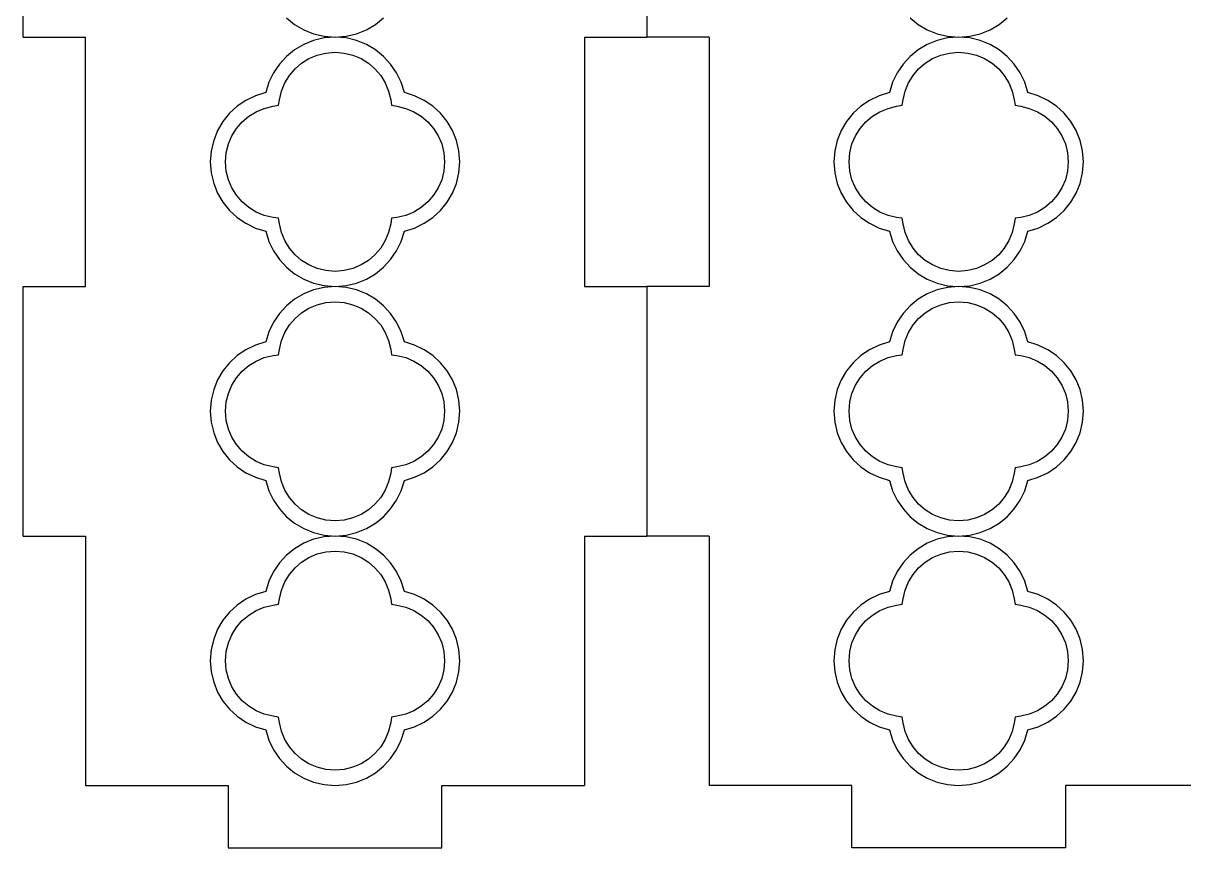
# Model space of a CAD drawing. Extents: x -112 to 112, y -170 to 170.
# Drawn here: x -104.9 to -1.5, y -120.2 to -46.7 of the extents above; entities that cross this region are included whole.
import ezdxf

# ---------------------------------------------------------------- set-up
doc = ezdxf.new("R2010")
doc.units = 0
doc.header["$MEASUREMENT"] = 0
doc.layers.get('0').update_dxf_attribs({"linetype": 'CONTINUOUS'})

msp = doc.modelspace()

# ---------------------------------------------------------------- linework, layer by layer
for p, q in [((-49.37, -14.61), (-49.37, -47.95)), ((-104.93, -47.95), (-104.93, -25.72)), ((-81.47, -46.24), (-80.75, -46.82)), ((-73.55, -46.82), (-72.83, -46.24)), ((-25.91, -46.24), (-25.19, -46.82)), ((-17.99, -46.82), (-17.26, -46.24)), ((-80.75, -46.82), (-79.94, -47.3)), ((-79.94, -47.3), (-79.07, -47.66)), ((-75.23, -47.66), (-74.35, -47.3)), ((-74.35, -47.3), (-73.55, -46.82)), ((-25.19, -46.82), (-24.38, -47.3)), ((-24.38, -47.3), (-23.51, -47.66)), ((-19.67, -47.66), (-18.79, -47.3)), ((-18.79, -47.3), (-17.99, -46.82)), ((-104.93, -47.95), (-99.37, -47.95)), ((-99.37, -70.17), (-99.37, -47.95)), ((-79.07, -48.25), (-79.94, -48.61)), ((-79.07, -47.66), (-78.13, -47.88)), ((-78.13, -48.03), (-79.07, -48.25)), ((-78.13, -47.88), (-77.15, -47.95)), ((-77.15, -47.95), (-78.13, -48.03)), ((-77.15, -47.95), (-76.16, -47.88)), ((-76.16, -48.03), (-77.15, -47.95)), ((-76.16, -47.88), (-75.23, -47.66)), ((-75.23, -48.25), (-76.16, -48.03)), ((-74.35, -48.61), (-75.23, -48.25)), ((-54.92, -47.95), (-54.92, -70.17)), ((-54.92, -47.95), (-49.37, -47.95)), ((-43.81, -47.95), (-49.37, -47.95)), ((-43.81, -47.95), (-43.81, -70.17)), ((-23.51, -48.25), (-24.38, -48.61)), ((-23.51, -47.66), (-22.57, -47.88)), ((-22.57, -48.03), (-23.51, -48.25)), ((-22.57, -47.88), (-21.59, -47.95)), ((-21.59, -47.95), (-22.57, -48.03)), ((-21.59, -47.95), (-20.6, -47.88)), ((-20.6, -48.03), (-21.59, -47.95)), ((-20.6, -47.88), (-19.67, -47.66)), ((-19.67, -48.25), (-20.6, -48.03)), ((-18.79, -48.61), (-19.67, -48.25)), ((-80.75, -49.08), (-81.47, -49.67)), ((-79.94, -48.61), (-80.75, -49.08)), ((-79.47, -49.87), (-78.74, -49.56)), ((-78.74, -49.56), (-77.97, -49.37)), ((-77.97, -49.37), (-77.15, -49.3)), ((-77.15, -49.3), (-76.33, -49.37)), ((-76.33, -49.37), (-75.55, -49.56)), ((-75.55, -49.56), (-74.83, -49.87)), ((-73.55, -49.08), (-74.35, -48.61)), ((-72.83, -49.67), (-73.55, -49.08)), ((-25.19, -49.08), (-25.91, -49.67)), ((-24.38, -48.61), (-25.19, -49.08)), ((-23.91, -49.87), (-23.18, -49.56)), ((-23.18, -49.56), (-22.41, -49.37)), ((-22.41, -49.37), (-21.59, -49.3)), ((-21.59, -49.3), (-20.77, -49.37)), ((-20.77, -49.37), (-19.99, -49.56)), ((-19.99, -49.56), (-19.27, -49.87)), ((-17.99, -49.08), (-18.79, -48.61)), ((-17.26, -49.67), (-17.99, -49.08)), ((-82.1, -50.36), (-82.63, -51.13)), ((-81.47, -49.67), (-82.1, -50.36)), ((-80.71, -50.79), (-80.13, -50.28)), ((-80.13, -50.28), (-79.47, -49.87)), ((-74.83, -49.87), (-74.17, -50.28)), ((-74.17, -50.28), (-73.59, -50.79)), ((-72.2, -50.36), (-72.83, -49.67)), ((-71.67, -51.13), (-72.2, -50.36)), ((-26.54, -50.36), (-27.06, -51.13)), ((-25.91, -49.67), (-26.54, -50.36)), ((-25.15, -50.79), (-24.56, -50.28)), ((-24.56, -50.28), (-23.91, -49.87)), ((-19.27, -49.87), (-18.61, -50.28)), ((-18.61, -50.28), (-18.02, -50.79)), ((-16.63, -50.36), (-17.26, -49.67)), ((-16.11, -51.13), (-16.63, -50.36)), ((-82.63, -51.13), (-83.04, -51.98)), ((-81.62, -52.04), (-81.21, -51.38)), ((-81.21, -51.38), (-80.71, -50.79)), ((-73.59, -50.79), (-73.08, -51.38)), ((-73.08, -51.38), (-72.68, -52.04)), ((-71.26, -51.98), (-71.67, -51.13)), ((-27.06, -51.13), (-27.47, -51.98)), ((-26.05, -52.04), (-25.65, -51.38)), ((-25.65, -51.38), (-25.15, -50.79)), ((-18.02, -50.79), (-17.52, -51.38)), ((-17.52, -51.38), (-17.12, -52.04)), ((-15.7, -51.98), (-16.11, -51.13)), ((-83.04, -51.98), (-83.32, -52.89)), ((-81.92, -52.77), (-81.62, -52.04)), ((-72.68, -52.04), (-72.38, -52.77)), ((-70.97, -52.89), (-71.26, -51.98)), ((-27.47, -51.98), (-27.76, -52.89)), ((-26.36, -52.77), (-26.05, -52.04)), ((-17.12, -52.04), (-16.82, -52.77)), ((-15.41, -52.89), (-15.7, -51.98)), ((-85.08, -53.59), (-85.86, -54.11)), ((-84.23, -53.18), (-85.08, -53.59)), ((-83.32, -52.89), (-84.23, -53.18)), ((-82.18, -54.03), (-82.1, -53.55)), ((-82.1, -53.55), (-81.92, -52.77)), ((-72.38, -52.77), (-72.19, -53.55)), ((-72.19, -53.55), (-72.11, -54.03)), ((-70.06, -53.18), (-70.97, -52.89)), ((-69.21, -53.59), (-70.06, -53.18)), ((-68.44, -54.11), (-69.21, -53.59)), ((-29.52, -53.59), (-30.29, -54.11)), ((-28.67, -53.18), (-29.52, -53.59)), ((-27.76, -52.89), (-28.67, -53.18)), ((-26.62, -54.03), (-26.54, -53.55)), ((-26.54, -53.55), (-26.36, -52.77)), ((-16.82, -52.77), (-16.63, -53.55)), ((-16.63, -53.55), (-16.55, -54.03)), ((-14.5, -53.18), (-15.41, -52.89)), ((-13.65, -53.59), (-14.5, -53.18)), ((-12.88, -54.11), (-13.65, -53.59)), ((-86.54, -54.74), (-87.13, -55.47)), ((-85.86, -54.11), (-86.54, -54.74)), ((-84.84, -55), (-84.17, -54.6)), ((-84.17, -54.6), (-83.45, -54.3)), ((-83.45, -54.3), (-82.67, -54.11)), ((-82.67, -54.11), (-82.18, -54.03)), ((-72.11, -54.03), (-71.63, -54.11)), ((-71.63, -54.11), (-70.85, -54.3)), ((-70.85, -54.3), (-70.12, -54.6)), ((-70.12, -54.6), (-69.46, -55)), ((-67.75, -54.74), (-68.44, -54.11)), ((-67.17, -55.47), (-67.75, -54.74)), ((-30.98, -54.74), (-31.57, -55.47)), ((-30.29, -54.11), (-30.98, -54.74)), ((-29.27, -55), (-28.61, -54.6)), ((-28.61, -54.6), (-27.88, -54.3)), ((-27.88, -54.3), (-27.11, -54.11)), ((-27.11, -54.11), (-26.62, -54.03)), ((-16.55, -54.03), (-16.06, -54.11)), ((-16.06, -54.11), (-15.29, -54.3)), ((-15.29, -54.3), (-14.56, -54.6)), ((-14.56, -54.6), (-13.9, -55)), ((-12.19, -54.74), (-12.88, -54.11)), ((-11.6, -55.47), (-12.19, -54.74)), ((-87.13, -55.47), (-87.61, -56.27)), ((-85.93, -56.09), (-85.43, -55.5)), ((-85.43, -55.5), (-84.84, -55)), ((-69.46, -55), (-68.87, -55.5)), ((-68.87, -55.5), (-68.36, -56.09)), ((-66.69, -56.27), (-67.17, -55.47)), ((-31.57, -55.47), (-32.05, -56.27)), ((-30.37, -56.09), (-29.86, -55.5)), ((-29.86, -55.5), (-29.27, -55)), ((-13.9, -55), (-13.31, -55.5)), ((-13.31, -55.5), (-12.8, -56.09)), ((-11.13, -56.27), (-11.6, -55.47)), ((-87.61, -56.27), (-87.96, -57.15)), ((-86.65, -57.47), (-86.35, -56.75)), ((-86.35, -56.75), (-85.93, -56.09)), ((-68.36, -56.09), (-67.95, -56.75)), ((-67.95, -56.75), (-67.64, -57.47)), ((-66.33, -57.15), (-66.69, -56.27)), ((-32.05, -56.27), (-32.4, -57.15)), ((-31.09, -57.47), (-30.78, -56.75)), ((-30.78, -56.75), (-30.37, -56.09)), ((-12.8, -56.09), (-12.39, -56.75)), ((-12.39, -56.75), (-12.08, -57.47)), ((-10.77, -57.15), (-11.13, -56.27)), ((-87.96, -57.15), (-88.18, -58.08)), ((-86.84, -58.25), (-86.65, -57.47)), ((-67.64, -57.47), (-67.45, -58.25)), ((-66.11, -58.08), (-66.33, -57.15)), ((-32.4, -57.15), (-32.62, -58.08)), ((-31.28, -58.25), (-31.09, -57.47)), ((-12.08, -57.47), (-11.89, -58.25)), ((-10.55, -58.08), (-10.77, -57.15)), ((-88.18, -58.08), (-88.26, -59.07)), ((-86.91, -59.07), (-86.84, -58.25)), ((-67.45, -58.25), (-67.39, -59.07)), ((-66.04, -59.07), (-66.11, -58.08)), ((-32.62, -58.08), (-32.7, -59.07)), ((-31.35, -59.07), (-31.28, -58.25)), ((-11.89, -58.25), (-11.82, -59.07)), ((-10.47, -59.07), (-10.55, -58.08)), ((-88.26, -59.07), (-88.18, -60.05)), ((-86.84, -59.89), (-86.91, -59.07)), ((-86.65, -60.66), (-86.84, -59.89)), ((-67.45, -59.89), (-67.64, -60.66)), ((-67.39, -59.07), (-67.45, -59.89)), ((-66.11, -60.05), (-66.04, -59.07)), ((-32.7, -59.07), (-32.62, -60.05)), ((-31.28, -59.89), (-31.35, -59.07)), ((-31.09, -60.66), (-31.28, -59.89)), ((-11.89, -59.89), (-12.08, -60.66)), ((-11.82, -59.07), (-11.89, -59.89)), ((-10.55, -60.05), (-10.47, -59.07)), ((-88.18, -60.05), (-87.96, -60.99)), ((-87.96, -60.99), (-87.61, -61.86)), ((-86.35, -61.39), (-86.65, -60.66)), ((-67.64, -60.66), (-67.95, -61.39)), ((-66.69, -61.86), (-66.33, -60.99)), ((-66.33, -60.99), (-66.11, -60.05)), ((-32.62, -60.05), (-32.4, -60.99)), ((-32.4, -60.99), (-32.05, -61.86)), ((-30.78, -61.39), (-31.09, -60.66)), ((-12.08, -60.66), (-12.39, -61.39)), ((-11.13, -61.86), (-10.77, -60.99)), ((-10.77, -60.99), (-10.55, -60.05)), ((-87.61, -61.86), (-87.13, -62.67)), ((-85.93, -62.04), (-86.35, -61.39)), ((-67.95, -61.39), (-68.36, -62.04)), ((-67.17, -62.67), (-66.69, -61.86)), ((-32.05, -61.86), (-31.57, -62.67)), ((-30.37, -62.04), (-30.78, -61.39)), ((-12.39, -61.39), (-12.8, -62.04)), ((-11.6, -62.67), (-11.13, -61.86)), ((-87.13, -62.67), (-86.54, -63.39)), ((-85.43, -62.63), (-85.93, -62.04)), ((-84.84, -63.13), (-85.43, -62.63)), ((-68.87, -62.63), (-69.46, -63.13)), ((-68.36, -62.04), (-68.87, -62.63)), ((-67.75, -63.39), (-67.17, -62.67)), ((-31.57, -62.67), (-30.98, -63.39)), ((-29.86, -62.63), (-30.37, -62.04)), ((-29.27, -63.13), (-29.86, -62.63)), ((-13.31, -62.63), (-13.9, -63.13)), ((-12.8, -62.04), (-13.31, -62.63)), ((-12.19, -63.39), (-11.6, -62.67)), ((-86.54, -63.39), (-85.86, -64.02)), ((-85.86, -64.02), (-85.08, -64.54)), ((-84.17, -63.54), (-84.84, -63.13)), ((-83.45, -63.84), (-84.17, -63.54)), ((-82.67, -64.02), (-83.45, -63.84)), ((-82.18, -64.09), (-82.67, -64.02)), ((-82.1, -64.58), (-82.18, -64.09)), ((-72.11, -64.09), (-72.19, -64.58)), ((-71.63, -64.02), (-72.11, -64.09)), ((-70.85, -63.84), (-71.63, -64.02)), ((-70.12, -63.54), (-70.85, -63.84)), ((-69.46, -63.13), (-70.12, -63.54)), ((-69.21, -64.54), (-68.44, -64.02)), ((-68.44, -64.02), (-67.75, -63.39)), ((-30.98, -63.39), (-30.29, -64.02)), ((-30.29, -64.02), (-29.52, -64.54)), ((-28.61, -63.54), (-29.27, -63.13)), ((-27.88, -63.84), (-28.61, -63.54)), ((-27.11, -64.02), (-27.88, -63.84)), ((-26.62, -64.09), (-27.11, -64.02)), ((-26.54, -64.58), (-26.62, -64.09)), ((-16.55, -64.09), (-16.63, -64.58)), ((-16.06, -64.02), (-16.55, -64.09)), ((-15.29, -63.84), (-16.06, -64.02)), ((-14.56, -63.54), (-15.29, -63.84)), ((-13.9, -63.13), (-14.56, -63.54)), ((-13.65, -64.54), (-12.88, -64.02)), ((-12.88, -64.02), (-12.19, -63.39)), ((-85.08, -64.54), (-84.23, -64.96)), ((-84.23, -64.96), (-83.32, -65.24)), ((-81.92, -65.36), (-82.1, -64.58)), ((-72.19, -64.58), (-72.38, -65.36)), ((-70.97, -65.24), (-70.06, -64.96)), ((-70.06, -64.96), (-69.21, -64.54)), ((-29.52, -64.54), (-28.67, -64.96)), ((-28.67, -64.96), (-27.76, -65.24)), ((-26.36, -65.36), (-26.54, -64.58)), ((-16.63, -64.58), (-16.82, -65.36)), ((-15.41, -65.24), (-14.5, -64.96)), ((-14.5, -64.96), (-13.65, -64.54)), ((-83.32, -65.24), (-83.04, -66.15)), ((-83.04, -66.15), (-82.63, -67)), ((-81.62, -66.08), (-81.92, -65.36)), ((-81.21, -66.75), (-81.62, -66.08)), ((-72.68, -66.08), (-73.08, -66.75)), ((-72.38, -65.36), (-72.68, -66.08)), ((-71.67, -67), (-71.26, -66.15)), ((-71.26, -66.15), (-70.97, -65.24)), ((-27.76, -65.24), (-27.47, -66.15)), ((-27.47, -66.15), (-27.06, -67)), ((-26.05, -66.08), (-26.36, -65.36)), ((-25.65, -66.75), (-26.05, -66.08)), ((-17.12, -66.08), (-17.52, -66.75)), ((-16.82, -65.36), (-17.12, -66.08)), ((-16.11, -67), (-15.7, -66.15)), ((-15.7, -66.15), (-15.41, -65.24)), ((-82.63, -67), (-82.1, -67.77)), ((-80.71, -67.34), (-81.21, -66.75)), ((-73.08, -66.75), (-73.59, -67.34)), ((-72.2, -67.77), (-71.67, -67)), ((-27.06, -67), (-26.54, -67.78)), ((-25.15, -67.34), (-25.65, -66.75)), ((-17.52, -66.75), (-18.02, -67.34)), ((-16.63, -67.78), (-16.11, -67)), ((-82.1, -67.77), (-81.47, -68.46)), ((-80.13, -67.84), (-80.71, -67.34)), ((-79.47, -68.25), (-80.13, -67.84)), ((-74.17, -67.84), (-74.83, -68.25)), ((-73.59, -67.34), (-74.17, -67.84)), ((-72.83, -68.46), (-72.2, -67.77)), ((-26.54, -67.78), (-25.91, -68.46)), ((-24.56, -67.84), (-25.15, -67.34)), ((-23.91, -68.25), (-24.56, -67.84)), ((-18.61, -67.84), (-19.27, -68.25)), ((-18.02, -67.34), (-18.61, -67.84)), ((-17.26, -68.46), (-16.63, -67.78)), ((-81.47, -68.46), (-80.75, -69.04)), ((-80.75, -69.04), (-79.94, -69.52)), ((-78.74, -68.56), (-79.47, -68.25)), ((-77.97, -68.75), (-78.74, -68.56)), ((-77.15, -68.82), (-77.97, -68.75)), ((-76.33, -68.75), (-77.15, -68.82)), ((-75.55, -68.56), (-76.33, -68.75)), ((-74.83, -68.25), (-75.55, -68.56)), ((-74.35, -69.52), (-73.55, -69.04)), ((-73.55, -69.04), (-72.83, -68.46)), ((-25.91, -68.46), (-25.19, -69.05)), ((-25.19, -69.05), (-24.38, -69.53)), ((-23.18, -68.56), (-23.91, -68.25)), ((-22.41, -68.75), (-23.18, -68.56)), ((-21.59, -68.82), (-22.41, -68.75)), ((-20.77, -68.75), (-21.59, -68.82)), ((-19.99, -68.56), (-20.77, -68.75)), ((-19.27, -68.25), (-19.99, -68.56)), ((-18.79, -69.53), (-17.99, -69.05)), ((-17.99, -69.05), (-17.26, -68.46)), ((-104.93, -70.17), (-99.37, -70.17)), ((-104.93, -92.4), (-104.93, -70.17)), ((-79.94, -69.52), (-79.07, -69.87)), ((-79.07, -69.87), (-78.13, -70.09)), ((-78.13, -70.25), (-79.07, -70.47)), ((-78.13, -70.09), (-77.15, -70.17)), ((-77.15, -70.17), (-78.13, -70.25)), ((-77.15, -70.17), (-76.16, -70.09)), ((-76.16, -70.25), (-77.15, -70.17)), ((-76.16, -70.09), (-75.23, -69.87)), ((-75.23, -70.47), (-76.16, -70.25)), ((-75.23, -69.87), (-74.35, -69.52)), ((-54.92, -70.17), (-49.37, -70.17)), ((-49.37, -70.17), (-49.37, -92.4)), ((-43.81, -70.17), (-49.37, -70.17)), ((-24.38, -69.53), (-23.51, -69.88)), ((-23.51, -69.88), (-22.57, -70.1)), ((-22.57, -70.26), (-23.51, -70.48)), ((-22.57, -70.1), (-21.59, -70.18)), ((-21.59, -70.18), (-22.57, -70.26)), ((-21.59, -70.18), (-20.6, -70.1)), ((-20.6, -70.26), (-21.59, -70.18)), ((-20.6, -70.1), (-19.67, -69.88)), ((-19.67, -70.48), (-20.6, -70.26)), ((-19.67, -69.88), (-18.79, -69.53)), ((-80.75, -71.3), (-81.47, -71.89)), ((-79.94, -70.82), (-80.75, -71.3)), ((-79.07, -70.47), (-79.94, -70.82)), ((-74.35, -70.82), (-75.23, -70.47)), ((-73.55, -71.3), (-74.35, -70.82)), ((-72.83, -71.89), (-73.55, -71.3)), ((-25.19, -71.31), (-25.91, -71.89)), ((-24.38, -70.83), (-25.19, -71.31)), ((-23.51, -70.48), (-24.38, -70.83)), ((-18.79, -70.83), (-19.67, -70.48)), ((-17.99, -71.31), (-18.79, -70.83)), ((-17.26, -71.89), (-17.99, -71.31)), ((-81.47, -71.89), (-82.1, -72.57)), ((-80.13, -72.51), (-79.47, -72.09)), ((-79.47, -72.09), (-78.74, -71.79)), ((-78.74, -71.79), (-77.97, -71.59)), ((-77.97, -71.59), (-77.15, -71.53)), ((-77.15, -71.53), (-76.33, -71.59)), ((-76.33, -71.59), (-75.55, -71.79)), ((-75.55, -71.79), (-74.83, -72.09)), ((-74.83, -72.09), (-74.17, -72.51)), ((-72.2, -72.57), (-72.83, -71.89)), ((-25.91, -71.89), (-26.54, -72.58)), ((-24.56, -72.51), (-23.91, -72.09)), ((-23.91, -72.09), (-23.18, -71.79)), ((-23.18, -71.79), (-22.41, -71.59)), ((-22.41, -71.59), (-21.59, -71.53)), ((-21.59, -71.53), (-20.77, -71.59)), ((-20.77, -71.59), (-19.99, -71.79)), ((-19.99, -71.79), (-19.27, -72.09)), ((-19.27, -72.09), (-18.61, -72.51)), ((-16.63, -72.58), (-17.26, -71.89)), ((-82.63, -73.35), (-83.04, -74.2)), ((-82.1, -72.57), (-82.63, -73.35)), ((-81.21, -73.6), (-80.71, -73.01)), ((-80.71, -73.01), (-80.13, -72.51)), ((-74.17, -72.51), (-73.59, -73.01)), ((-73.59, -73.01), (-73.08, -73.6)), ((-71.67, -73.35), (-72.2, -72.57)), ((-71.26, -74.2), (-71.67, -73.35)), ((-27.06, -73.35), (-27.47, -74.2)), ((-26.54, -72.58), (-27.06, -73.35)), ((-25.65, -73.6), (-25.15, -73.01)), ((-25.15, -73.01), (-24.56, -72.51)), ((-18.61, -72.51), (-18.02, -73.01)), ((-18.02, -73.01), (-17.52, -73.6)), ((-16.11, -73.35), (-16.63, -72.58)), ((-15.7, -74.2), (-16.11, -73.35)), ((-83.04, -74.2), (-83.32, -75.11)), ((-81.92, -74.99), (-81.62, -74.27)), ((-81.62, -74.27), (-81.21, -73.6)), ((-73.08, -73.6), (-72.68, -74.27)), ((-72.68, -74.27), (-72.38, -74.99)), ((-70.97, -75.11), (-71.26, -74.2)), ((-27.47, -74.2), (-27.76, -75.11)), ((-26.36, -74.99), (-26.05, -74.27)), ((-26.05, -74.27), (-25.65, -73.6)), ((-17.52, -73.6), (-17.12, -74.27)), ((-17.12, -74.27), (-16.82, -74.99)), ((-15.41, -75.11), (-15.7, -74.2)), ((-84.23, -75.39), (-85.08, -75.8)), ((-83.32, -75.11), (-84.23, -75.39)), ((-82.1, -75.77), (-81.92, -74.99)), ((-72.38, -74.99), (-72.19, -75.77)), ((-70.06, -75.39), (-70.97, -75.11)), ((-69.21, -75.8), (-70.06, -75.39)), ((-28.67, -75.39), (-29.52, -75.8)), ((-27.76, -75.11), (-28.67, -75.39)), ((-26.54, -75.77), (-26.36, -74.99)), ((-16.82, -74.99), (-16.63, -75.77)), ((-14.5, -75.39), (-15.41, -75.11)), ((-13.65, -75.8), (-14.5, -75.39)), ((-85.86, -76.33), (-86.54, -76.96)), ((-85.08, -75.8), (-85.86, -76.33)), ((-84.17, -76.81), (-83.45, -76.51)), ((-83.45, -76.51), (-82.67, -76.33)), ((-82.67, -76.33), (-82.18, -76.26)), ((-82.18, -76.26), (-82.1, -75.77)), ((-72.19, -75.77), (-72.11, -76.26)), ((-72.11, -76.26), (-71.63, -76.33)), ((-71.63, -76.33), (-70.85, -76.51)), ((-70.85, -76.51), (-70.12, -76.81)), ((-68.44, -76.33), (-69.21, -75.8)), ((-67.75, -76.96), (-68.44, -76.33)), ((-30.29, -76.33), (-30.98, -76.96)), ((-29.52, -75.8), (-30.29, -76.33)), ((-28.61, -76.81), (-27.88, -76.51)), ((-27.88, -76.51), (-27.11, -76.33)), ((-27.11, -76.33), (-26.62, -76.26)), ((-26.62, -76.26), (-26.54, -75.77)), ((-16.63, -75.77), (-16.55, -76.26)), ((-16.55, -76.26), (-16.06, -76.33)), ((-16.06, -76.33), (-15.29, -76.51)), ((-15.29, -76.51), (-14.56, -76.81)), ((-12.88, -76.33), (-13.65, -75.8)), ((-12.19, -76.96), (-12.88, -76.33)), ((-86.54, -76.96), (-87.13, -77.68)), ((-85.43, -77.72), (-84.84, -77.22)), ((-84.84, -77.22), (-84.17, -76.81)), ((-70.12, -76.81), (-69.46, -77.22)), ((-69.46, -77.22), (-68.87, -77.72)), ((-67.17, -77.68), (-67.75, -76.96)), ((-30.98, -76.96), (-31.57, -77.68)), ((-29.86, -77.72), (-29.27, -77.22)), ((-29.27, -77.22), (-28.61, -76.81)), ((-14.56, -76.81), (-13.9, -77.22)), ((-13.9, -77.22), (-13.31, -77.72)), ((-11.6, -77.68), (-12.19, -76.96)), ((-87.61, -78.49), (-87.96, -79.36)), ((-87.13, -77.68), (-87.61, -78.49)), ((-86.35, -78.96), (-85.93, -78.3)), ((-85.93, -78.3), (-85.43, -77.72)), ((-68.87, -77.72), (-68.36, -78.3)), ((-68.36, -78.3), (-67.95, -78.96)), ((-66.69, -78.49), (-67.17, -77.68)), ((-66.33, -79.36), (-66.69, -78.49)), ((-32.05, -78.49), (-32.4, -79.36)), ((-31.57, -77.68), (-32.05, -78.49)), ((-30.78, -78.96), (-30.37, -78.3)), ((-30.37, -78.3), (-29.86, -77.72)), ((-13.31, -77.72), (-12.8, -78.3)), ((-12.8, -78.3), (-12.39, -78.96)), ((-11.13, -78.49), (-11.6, -77.68)), ((-10.77, -79.36), (-11.13, -78.49)), ((-87.96, -79.36), (-88.18, -80.3)), ((-86.65, -79.69), (-86.35, -78.96)), ((-67.95, -78.96), (-67.64, -79.69)), ((-66.11, -80.3), (-66.33, -79.36)), ((-32.4, -79.36), (-32.62, -80.3)), ((-31.09, -79.69), (-30.78, -78.96)), ((-12.39, -78.96), (-12.08, -79.69)), ((-10.55, -80.3), (-10.77, -79.36)), ((-88.18, -80.3), (-88.26, -81.28)), ((-86.91, -81.28), (-86.84, -80.46)), ((-86.84, -80.46), (-86.65, -79.69)), ((-67.64, -79.69), (-67.45, -80.46)), ((-67.45, -80.46), (-67.39, -81.28)), ((-66.04, -81.28), (-66.11, -80.3)), ((-32.62, -80.3), (-32.7, -81.28)), ((-31.35, -81.28), (-31.28, -80.46)), ((-31.28, -80.46), (-31.09, -79.69)), ((-12.08, -79.69), (-11.89, -80.46)), ((-11.89, -80.46), (-11.82, -81.28)), ((-10.47, -81.28), (-10.55, -80.3)), ((-88.26, -81.28), (-88.18, -82.27)), ((-86.84, -82.1), (-86.91, -81.28)), ((-67.39, -81.28), (-67.45, -82.1)), ((-66.11, -82.27), (-66.04, -81.28)), ((-32.7, -81.28), (-32.62, -82.27)), ((-31.28, -82.1), (-31.35, -81.28)), ((-11.82, -81.28), (-11.89, -82.1)), ((-10.55, -82.27), (-10.47, -81.28)), ((-88.18, -82.27), (-87.96, -83.2)), ((-86.65, -82.88), (-86.84, -82.1)), ((-67.45, -82.1), (-67.64, -82.88)), ((-66.33, -83.2), (-66.11, -82.27)), ((-32.62, -82.27), (-32.4, -83.2)), ((-31.09, -82.88), (-31.28, -82.1)), ((-11.89, -82.1), (-12.08, -82.88)), ((-10.77, -83.2), (-10.55, -82.27)), ((-87.96, -83.2), (-87.61, -84.08)), ((-86.35, -83.6), (-86.65, -82.88)), ((-85.93, -84.26), (-86.35, -83.6)), ((-67.95, -83.6), (-68.36, -84.26)), ((-67.64, -82.88), (-67.95, -83.6)), ((-66.69, -84.08), (-66.33, -83.2)), ((-32.4, -83.2), (-32.05, -84.08)), ((-30.78, -83.6), (-31.09, -82.88)), ((-30.37, -84.26), (-30.78, -83.6)), ((-12.39, -83.6), (-12.8, -84.26)), ((-12.08, -82.88), (-12.39, -83.6)), ((-11.13, -84.08), (-10.77, -83.2)), ((-87.61, -84.08), (-87.13, -84.88)), ((-85.43, -84.85), (-85.93, -84.26)), ((-68.36, -84.26), (-68.87, -84.85)), ((-67.17, -84.88), (-66.69, -84.08)), ((-32.05, -84.08), (-31.57, -84.88)), ((-29.86, -84.85), (-30.37, -84.26)), ((-12.8, -84.26), (-13.31, -84.85)), ((-11.6, -84.88), (-11.13, -84.08)), ((-87.13, -84.88), (-86.54, -85.61)), ((-86.54, -85.61), (-85.86, -86.23)), ((-84.84, -85.35), (-85.43, -84.85)), ((-84.17, -85.75), (-84.84, -85.35)), ((-83.45, -86.05), (-84.17, -85.75)), ((-70.12, -85.75), (-70.85, -86.05)), ((-69.46, -85.35), (-70.12, -85.75)), ((-68.87, -84.85), (-69.46, -85.35)), ((-68.44, -86.23), (-67.75, -85.61)), ((-67.75, -85.61), (-67.17, -84.88)), ((-31.57, -84.88), (-30.98, -85.61)), ((-30.98, -85.61), (-30.29, -86.23)), ((-29.27, -85.35), (-29.86, -84.85)), ((-28.61, -85.75), (-29.27, -85.35)), ((-27.88, -86.05), (-28.61, -85.75)), ((-14.56, -85.75), (-15.29, -86.05)), ((-13.9, -85.35), (-14.56, -85.75)), ((-13.31, -84.85), (-13.9, -85.35)), ((-12.88, -86.23), (-12.19, -85.61)), ((-12.19, -85.61), (-11.6, -84.88)), ((-85.86, -86.23), (-85.08, -86.76)), ((-85.08, -86.76), (-84.23, -87.17)), ((-82.67, -86.24), (-83.45, -86.05)), ((-82.18, -86.32), (-82.67, -86.24)), ((-82.1, -86.8), (-82.18, -86.32)), ((-81.92, -87.58), (-82.1, -86.8)), ((-72.19, -86.8), (-72.38, -87.58)), ((-72.11, -86.32), (-72.19, -86.8)), ((-71.63, -86.24), (-72.11, -86.32)), ((-70.85, -86.05), (-71.63, -86.24)), ((-70.06, -87.17), (-69.21, -86.76)), ((-69.21, -86.76), (-68.44, -86.23)), ((-30.29, -86.23), (-29.52, -86.76)), ((-29.52, -86.76), (-28.67, -87.17)), ((-27.11, -86.24), (-27.88, -86.05)), ((-26.62, -86.32), (-27.11, -86.24)), ((-26.54, -86.8), (-26.62, -86.32)), ((-26.36, -87.58), (-26.54, -86.8)), ((-16.63, -86.8), (-16.82, -87.58)), ((-16.55, -86.32), (-16.63, -86.8)), ((-16.06, -86.24), (-16.55, -86.32)), ((-15.29, -86.05), (-16.06, -86.24)), ((-14.5, -87.17), (-13.65, -86.76)), ((-13.65, -86.76), (-12.88, -86.23)), ((-84.23, -87.17), (-83.32, -87.46)), ((-83.32, -87.46), (-83.04, -88.37)), ((-81.62, -88.31), (-81.92, -87.58)), ((-72.38, -87.58), (-72.68, -88.31)), ((-71.26, -88.37), (-70.97, -87.46)), ((-70.97, -87.46), (-70.06, -87.17)), ((-28.67, -87.17), (-27.76, -87.46)), ((-27.76, -87.46), (-27.47, -88.37)), ((-26.05, -88.31), (-26.36, -87.58)), ((-16.82, -87.58), (-17.12, -88.31)), ((-15.7, -88.37), (-15.41, -87.46)), ((-15.41, -87.46), (-14.5, -87.17)), ((-83.04, -88.37), (-82.63, -89.22)), ((-81.21, -88.97), (-81.62, -88.31)), ((-72.68, -88.31), (-73.08, -88.97)), ((-71.67, -89.22), (-71.26, -88.37)), ((-27.47, -88.37), (-27.06, -89.22)), ((-25.65, -88.97), (-26.05, -88.31)), ((-17.12, -88.31), (-17.52, -88.97)), ((-16.11, -89.22), (-15.7, -88.37)), ((-82.63, -89.22), (-82.1, -89.99)), ((-80.71, -89.56), (-81.21, -88.97)), ((-80.13, -90.07), (-80.71, -89.56)), ((-73.59, -89.56), (-74.17, -90.07)), ((-73.08, -88.97), (-73.59, -89.56)), ((-72.2, -89.99), (-71.67, -89.22)), ((-27.06, -89.22), (-26.54, -89.99)), ((-25.15, -89.56), (-25.65, -88.97)), ((-24.56, -90.07), (-25.15, -89.56)), ((-18.02, -89.56), (-18.61, -90.07)), ((-17.52, -88.97), (-18.02, -89.56)), ((-16.63, -89.99), (-16.11, -89.22)), ((-82.1, -89.99), (-81.47, -90.68)), ((-81.47, -90.68), (-80.75, -91.27)), ((-79.47, -90.48), (-80.13, -90.07)), ((-78.74, -90.79), (-79.47, -90.48)), ((-77.97, -90.98), (-78.74, -90.79)), ((-77.15, -91.05), (-77.97, -90.98)), ((-76.33, -90.98), (-77.15, -91.05)), ((-75.55, -90.79), (-76.33, -90.98)), ((-74.83, -90.48), (-75.55, -90.79)), ((-74.17, -90.07), (-74.83, -90.48)), ((-73.55, -91.27), (-72.83, -90.68)), ((-72.83, -90.68), (-72.2, -89.99)), ((-26.54, -89.99), (-25.91, -90.68)), ((-25.91, -90.68), (-25.19, -91.27)), ((-23.91, -90.48), (-24.56, -90.07)), ((-23.18, -90.79), (-23.91, -90.48)), ((-22.41, -90.98), (-23.18, -90.79)), ((-21.59, -91.05), (-22.41, -90.98)), ((-20.77, -90.98), (-21.59, -91.05)), ((-19.99, -90.79), (-20.77, -90.98)), ((-19.27, -90.48), (-19.99, -90.79)), ((-18.61, -90.07), (-19.27, -90.48)), ((-17.99, -91.27), (-17.26, -90.68)), ((-17.26, -90.68), (-16.63, -89.99)), ((-80.75, -91.27), (-79.94, -91.74)), ((-79.94, -91.74), (-79.07, -92.1)), ((-75.23, -92.1), (-74.35, -91.74)), ((-74.35, -91.74), (-73.55, -91.27)), ((-25.19, -91.27), (-24.38, -91.74)), ((-24.38, -91.74), (-23.51, -92.1)), ((-19.67, -92.1), (-18.79, -91.74)), ((-18.79, -91.74), (-17.99, -91.27)), ((-104.93, -92.4), (-99.37, -92.4)), ((-99.37, -92.4), (-99.37, -114.62)), ((-79.94, -93.05), (-80.75, -93.53)), ((-79.07, -92.69), (-79.94, -93.05)), ((-79.07, -92.1), (-78.13, -92.32)), ((-78.13, -92.47), (-79.07, -92.69)), ((-78.13, -92.32), (-77.15, -92.4)), ((-77.15, -92.4), (-78.13, -92.47)), ((-77.15, -92.4), (-76.16, -92.32)), ((-76.16, -92.47), (-77.15, -92.4)), ((-76.16, -92.32), (-75.23, -92.1)), ((-75.23, -92.69), (-76.16, -92.47)), ((-74.35, -93.05), (-75.23, -92.69)), ((-73.55, -93.53), (-74.35, -93.05)), ((-54.92, -92.4), (-54.92, -114.62)), ((-54.92, -92.4), (-49.37, -92.4)), ((-43.81, -92.4), (-49.37, -92.4)), ((-43.81, -92.4), (-43.81, -114.62)), ((-24.38, -93.05), (-25.19, -93.53)), ((-23.51, -92.69), (-24.38, -93.05)), ((-23.51, -92.1), (-22.57, -92.32)), ((-22.57, -92.47), (-23.51, -92.69)), ((-22.57, -92.32), (-21.59, -92.4)), ((-21.59, -92.4), (-22.57, -92.47)), ((-21.59, -92.4), (-20.6, -92.32)), ((-20.6, -92.47), (-21.59, -92.4)), ((-20.6, -92.32), (-19.67, -92.1)), ((-19.67, -92.69), (-20.6, -92.47)), ((-18.79, -93.05), (-19.67, -92.69)), ((-17.99, -93.53), (-18.79, -93.05)), ((-80.75, -93.53), (-81.47, -94.11)), ((-79.47, -94.31), (-78.74, -94)), ((-78.74, -94), (-77.97, -93.81)), ((-77.97, -93.81), (-77.15, -93.74)), ((-77.15, -93.74), (-76.33, -93.81)), ((-76.33, -93.81), (-75.55, -94)), ((-75.55, -94), (-74.83, -94.31)), ((-72.83, -94.11), (-73.55, -93.53)), ((-25.19, -93.53), (-25.91, -94.11)), ((-23.91, -94.32), (-23.18, -94.01)), ((-23.18, -94.01), (-22.41, -93.82)), ((-22.41, -93.82), (-21.59, -93.75)), ((-21.59, -93.75), (-20.77, -93.82)), ((-20.77, -93.82), (-19.99, -94.01)), ((-19.99, -94.01), (-19.27, -94.32)), ((-17.26, -94.11), (-17.99, -93.53)), ((-82.1, -94.8), (-82.63, -95.57)), ((-81.47, -94.11), (-82.1, -94.8)), ((-80.71, -95.23), (-80.13, -94.72)), ((-80.13, -94.72), (-79.47, -94.31)), ((-74.83, -94.31), (-74.17, -94.72)), ((-74.17, -94.72), (-73.59, -95.23)), ((-72.2, -94.8), (-72.83, -94.11)), ((-71.67, -95.57), (-72.2, -94.8)), ((-26.54, -94.8), (-27.06, -95.57)), ((-25.91, -94.11), (-26.54, -94.8)), ((-25.15, -95.23), (-24.56, -94.73)), ((-24.56, -94.73), (-23.91, -94.32)), ((-19.27, -94.32), (-18.61, -94.73)), ((-18.61, -94.73), (-18.02, -95.23)), ((-16.63, -94.8), (-17.26, -94.11)), ((-16.11, -95.57), (-16.63, -94.8)), ((-82.63, -95.57), (-83.04, -96.42)), ((-81.62, -96.48), (-81.21, -95.82)), ((-81.21, -95.82), (-80.71, -95.23)), ((-73.59, -95.23), (-73.08, -95.82)), ((-73.08, -95.82), (-72.68, -96.48)), ((-71.26, -96.42), (-71.67, -95.57)), ((-27.06, -95.57), (-27.47, -96.42)), ((-26.05, -96.48), (-25.65, -95.82)), ((-25.65, -95.82), (-25.15, -95.23)), ((-18.02, -95.23), (-17.52, -95.82)), ((-17.52, -95.82), (-17.12, -96.48)), ((-15.7, -96.42), (-16.11, -95.57)), ((-83.04, -96.42), (-83.32, -97.33)), ((-81.92, -97.21), (-81.62, -96.48)), ((-72.68, -96.48), (-72.38, -97.21)), ((-70.97, -97.33), (-71.26, -96.42)), ((-27.47, -96.42), (-27.76, -97.33)), ((-26.36, -97.21), (-26.05, -96.48)), ((-17.12, -96.48), (-16.82, -97.21)), ((-15.41, -97.33), (-15.7, -96.42)), ((-85.08, -98.03), (-85.86, -98.56)), ((-84.23, -97.62), (-85.08, -98.03)), ((-83.32, -97.33), (-84.23, -97.62)), ((-82.18, -98.47), (-82.1, -97.99)), ((-82.1, -97.99), (-81.92, -97.21)), ((-72.38, -97.21), (-72.19, -97.99)), ((-72.19, -97.99), (-72.11, -98.47)), ((-70.06, -97.62), (-70.97, -97.33)), ((-69.21, -98.03), (-70.06, -97.62)), ((-68.44, -98.56), (-69.21, -98.03)), ((-29.52, -98.03), (-30.29, -98.56)), ((-28.67, -97.62), (-29.52, -98.03)), ((-27.76, -97.33), (-28.67, -97.62)), ((-26.62, -98.47), (-26.54, -97.99)), ((-26.54, -97.99), (-26.36, -97.21)), ((-16.82, -97.21), (-16.63, -97.99)), ((-16.63, -97.99), (-16.55, -98.47)), ((-14.5, -97.62), (-15.41, -97.33)), ((-13.65, -98.03), (-14.5, -97.62)), ((-12.88, -98.56), (-13.65, -98.03)), ((-86.54, -99.19), (-87.13, -99.91)), ((-85.86, -98.56), (-86.54, -99.19)), ((-84.84, -99.44), (-84.17, -99.04)), ((-84.17, -99.04), (-83.45, -98.74)), ((-83.45, -98.74), (-82.67, -98.55)), ((-82.67, -98.55), (-82.18, -98.47)), ((-72.11, -98.47), (-71.63, -98.55)), ((-71.63, -98.55), (-70.85, -98.74)), ((-70.85, -98.74), (-70.12, -99.04)), ((-70.12, -99.04), (-69.46, -99.44)), ((-67.75, -99.19), (-68.44, -98.56)), ((-67.17, -99.91), (-67.75, -99.19)), ((-30.98, -99.19), (-31.57, -99.91)), ((-30.29, -98.56), (-30.98, -99.19)), ((-29.27, -99.44), (-28.61, -99.04)), ((-28.61, -99.04), (-27.88, -98.74)), ((-27.88, -98.74), (-27.11, -98.55)), ((-27.11, -98.55), (-26.62, -98.47)), ((-16.55, -98.47), (-16.06, -98.55)), ((-16.06, -98.55), (-15.29, -98.74)), ((-15.29, -98.74), (-14.56, -99.04)), ((-14.56, -99.04), (-13.9, -99.44)), ((-12.19, -99.19), (-12.88, -98.56)), ((-11.6, -99.91), (-12.19, -99.19)), ((-87.13, -99.91), (-87.61, -100.71)), ((-85.93, -100.53), (-85.43, -99.94)), ((-85.43, -99.94), (-84.84, -99.44)), ((-69.46, -99.44), (-68.87, -99.94)), ((-68.87, -99.94), (-68.36, -100.53)), ((-66.69, -100.71), (-67.17, -99.91)), ((-31.57, -99.91), (-32.05, -100.71)), ((-30.37, -100.53), (-29.86, -99.94)), ((-29.86, -99.94), (-29.27, -99.44)), ((-13.9, -99.44), (-13.31, -99.94)), ((-13.31, -99.94), (-12.8, -100.53)), ((-11.13, -100.71), (-11.6, -99.91)), ((-87.61, -100.71), (-87.96, -101.59)), ((-86.65, -101.91), (-86.35, -101.19)), ((-86.35, -101.19), (-85.93, -100.53)), ((-68.36, -100.53), (-67.95, -101.19)), ((-67.95, -101.19), (-67.64, -101.91)), ((-66.33, -101.59), (-66.69, -100.71)), ((-32.05, -100.71), (-32.4, -101.59)), ((-31.09, -101.91), (-30.78, -101.19)), ((-30.78, -101.19), (-30.37, -100.53)), ((-12.8, -100.53), (-12.39, -101.19)), ((-12.39, -101.19), (-12.08, -101.91)), ((-10.77, -101.59), (-11.13, -100.71)), ((-87.96, -101.59), (-88.18, -102.52)), ((-86.84, -102.69), (-86.65, -101.91)), ((-67.64, -101.91), (-67.45, -102.69)), ((-66.11, -102.52), (-66.33, -101.59)), ((-32.4, -101.59), (-32.62, -102.52)), ((-31.28, -102.69), (-31.09, -101.91)), ((-12.08, -101.91), (-11.89, -102.69)), ((-10.55, -102.52), (-10.77, -101.59)), ((-88.18, -102.52), (-88.26, -103.51)), ((-86.91, -103.51), (-86.84, -102.69)), ((-67.45, -102.69), (-67.39, -103.51)), ((-66.04, -103.51), (-66.11, -102.52)), ((-32.62, -102.52), (-32.7, -103.51)), ((-31.35, -103.51), (-31.28, -102.69)), ((-11.89, -102.69), (-11.82, -103.51)), ((-10.47, -103.51), (-10.55, -102.52)), ((-88.26, -103.51), (-88.18, -104.49)), ((-86.84, -104.33), (-86.91, -103.51)), ((-86.65, -105.1), (-86.84, -104.33)), ((-67.45, -104.33), (-67.64, -105.1)), ((-67.39, -103.51), (-67.45, -104.33)), ((-66.11, -104.49), (-66.04, -103.51)), ((-32.7, -103.51), (-32.62, -104.49)), ((-31.28, -104.33), (-31.35, -103.51)), ((-31.09, -105.1), (-31.28, -104.33)), ((-11.89, -104.33), (-12.08, -105.1)), ((-11.82, -103.51), (-11.89, -104.33)), ((-10.55, -104.49), (-10.47, -103.51)), ((-88.18, -104.49), (-87.96, -105.43)), ((-87.96, -105.43), (-87.61, -106.3)), ((-86.35, -105.83), (-86.65, -105.1)), ((-67.64, -105.1), (-67.95, -105.83)), ((-66.69, -106.3), (-66.33, -105.43)), ((-66.33, -105.43), (-66.11, -104.49)), ((-32.62, -104.49), (-32.4, -105.43)), ((-32.4, -105.43), (-32.05, -106.3)), ((-30.78, -105.83), (-31.09, -105.1)), ((-12.08, -105.1), (-12.39, -105.83)), ((-11.13, -106.3), (-10.77, -105.43)), ((-10.77, -105.43), (-10.55, -104.49)), ((-87.61, -106.3), (-87.13, -107.11)), ((-85.93, -106.49), (-86.35, -105.83)), ((-85.43, -107.07), (-85.93, -106.49)), ((-68.36, -106.49), (-68.87, -107.07)), ((-67.95, -105.83), (-68.36, -106.49)), ((-67.17, -107.11), (-66.69, -106.3)), ((-32.05, -106.3), (-31.57, -107.11)), ((-30.37, -106.49), (-30.78, -105.83)), ((-29.86, -107.07), (-30.37, -106.49)), ((-12.8, -106.49), (-13.31, -107.07)), ((-12.39, -105.83), (-12.8, -106.49)), ((-11.6, -107.11), (-11.13, -106.3)), ((-87.13, -107.11), (-86.54, -107.83)), ((-84.84, -107.57), (-85.43, -107.07)), ((-68.87, -107.07), (-69.46, -107.57)), ((-67.75, -107.83), (-67.17, -107.11)), ((-31.57, -107.11), (-30.98, -107.83)), ((-29.27, -107.57), (-29.86, -107.07)), ((-13.31, -107.07), (-13.9, -107.57)), ((-12.19, -107.83), (-11.6, -107.11)), ((-86.54, -107.83), (-85.86, -108.46)), ((-85.86, -108.46), (-85.08, -108.99)), ((-84.17, -107.98), (-84.84, -107.57)), ((-83.45, -108.28), (-84.17, -107.98)), ((-82.67, -108.46), (-83.45, -108.28)), ((-82.18, -108.53), (-82.67, -108.46)), ((-82.1, -109.02), (-82.18, -108.53)), ((-72.11, -108.53), (-72.19, -109.02)), ((-71.63, -108.46), (-72.11, -108.53)), ((-70.85, -108.28), (-71.63, -108.46)), ((-70.12, -107.98), (-70.85, -108.28)), ((-69.46, -107.57), (-70.12, -107.98)), ((-69.21, -108.99), (-68.44, -108.46)), ((-68.44, -108.46), (-67.75, -107.83)), ((-30.98, -107.83), (-30.29, -108.46)), ((-30.29, -108.46), (-29.52, -108.99)), ((-28.61, -107.98), (-29.27, -107.57)), ((-27.88, -108.28), (-28.61, -107.98)), ((-27.11, -108.46), (-27.88, -108.28)), ((-26.62, -108.53), (-27.11, -108.46)), ((-26.54, -109.03), (-26.62, -108.53)), ((-16.55, -108.53), (-16.63, -109.03)), ((-16.06, -108.46), (-16.55, -108.53)), ((-15.29, -108.28), (-16.06, -108.46)), ((-14.56, -107.98), (-15.29, -108.28)), ((-13.9, -107.57), (-14.56, -107.98)), ((-13.65, -108.99), (-12.88, -108.46)), ((-12.88, -108.46), (-12.19, -107.83)), ((-85.08, -108.99), (-84.23, -109.4)), ((-84.23, -109.4), (-83.32, -109.68)), ((-81.92, -109.8), (-82.1, -109.02)), ((-72.19, -109.02), (-72.38, -109.8)), ((-70.97, -109.68), (-70.06, -109.4)), ((-70.06, -109.4), (-69.21, -108.99)), ((-29.52, -108.99), (-28.67, -109.4)), ((-28.67, -109.4), (-27.76, -109.68)), ((-26.36, -109.81), (-26.54, -109.03)), ((-16.63, -109.03), (-16.82, -109.81)), ((-15.41, -109.68), (-14.5, -109.4)), ((-14.5, -109.4), (-13.65, -108.99)), ((-83.32, -109.68), (-83.04, -110.59)), ((-83.04, -110.59), (-82.63, -111.44)), ((-81.62, -110.52), (-81.92, -109.8)), ((-81.21, -111.19), (-81.62, -110.52)), ((-72.68, -110.52), (-73.08, -111.19)), ((-72.38, -109.8), (-72.68, -110.52)), ((-71.67, -111.44), (-71.26, -110.59)), ((-71.26, -110.59), (-70.97, -109.68)), ((-27.76, -109.68), (-27.47, -110.59)), ((-27.47, -110.59), (-27.06, -111.44)), ((-26.05, -110.53), (-26.36, -109.81)), ((-25.65, -111.19), (-26.05, -110.53)), ((-17.12, -110.53), (-17.52, -111.19)), ((-16.82, -109.81), (-17.12, -110.53)), ((-16.11, -111.44), (-15.7, -110.59)), ((-15.7, -110.59), (-15.41, -109.68)), ((-82.63, -111.44), (-82.1, -112.22)), ((-80.71, -111.78), (-81.21, -111.19)), ((-73.08, -111.19), (-73.59, -111.78)), ((-72.2, -112.22), (-71.67, -111.44)), ((-27.06, -111.44), (-26.54, -112.22)), ((-25.15, -111.78), (-25.65, -111.19)), ((-17.52, -111.19), (-18.02, -111.78)), ((-16.63, -112.22), (-16.11, -111.44)), ((-82.1, -112.22), (-81.47, -112.9)), ((-80.13, -112.28), (-80.71, -111.78)), ((-79.47, -112.7), (-80.13, -112.28)), ((-78.74, -113), (-79.47, -112.7)), ((-74.83, -112.7), (-75.55, -113)), ((-74.17, -112.28), (-74.83, -112.7)), ((-73.59, -111.78), (-74.17, -112.28)), ((-72.83, -112.9), (-72.2, -112.22)), ((-26.54, -112.22), (-25.91, -112.9)), ((-24.56, -112.29), (-25.15, -111.78)), ((-23.91, -112.7), (-24.56, -112.29)), ((-23.18, -113), (-23.91, -112.7)), ((-19.27, -112.7), (-19.99, -113)), ((-18.61, -112.29), (-19.27, -112.7)), ((-18.02, -111.78), (-18.61, -112.29)), ((-17.26, -112.9), (-16.63, -112.22)), ((-81.47, -112.9), (-80.75, -113.49)), ((-80.75, -113.49), (-79.94, -113.97)), ((-77.97, -113.2), (-78.74, -113)), ((-77.15, -113.26), (-77.97, -113.2)), ((-76.33, -113.2), (-77.15, -113.26)), ((-75.55, -113), (-76.33, -113.2)), ((-74.35, -113.97), (-73.55, -113.49)), ((-73.55, -113.49), (-72.83, -112.9)), ((-25.91, -112.9), (-25.19, -113.49)), ((-25.19, -113.49), (-24.38, -113.97)), ((-22.41, -113.2), (-23.18, -113)), ((-21.59, -113.26), (-22.41, -113.2)), ((-20.77, -113.2), (-21.59, -113.26)), ((-19.99, -113), (-20.77, -113.2)), ((-18.79, -113.97), (-17.99, -113.49)), ((-17.99, -113.49), (-17.26, -112.9)), ((-99.37, -114.62), (-86.67, -114.62)), ((-86.67, -114.62), (-86.67, -120.18)), ((-79.94, -113.97), (-79.07, -114.32)), ((-79.07, -114.32), (-78.13, -114.54)), ((-78.13, -114.54), (-77.15, -114.62)), ((-77.15, -114.62), (-76.16, -114.54)), ((-76.16, -114.54), (-75.23, -114.32)), ((-75.23, -114.32), (-74.35, -113.97)), ((-67.62, -120.18), (-67.62, -114.62)), ((-67.62, -114.62), (-54.92, -114.62)), ((-31.11, -114.62), (-43.81, -114.62)), ((-31.11, -120.18), (-31.11, -114.62)), ((-24.38, -113.97), (-23.51, -114.32)), ((-23.51, -114.32), (-22.57, -114.54)), ((-22.57, -114.54), (-21.59, -114.62)), ((-21.59, -114.62), (-20.6, -114.54)), ((-20.6, -114.54), (-19.67, -114.32)), ((-19.67, -114.32), (-18.79, -113.97)), ((0.64, -114.62), (-12.06, -114.62)), ((-12.06, -114.62), (-12.06, -120.18)), ((-86.67, -120.18), (-67.62, -120.18)), ((-12.06, -120.18), (-31.11, -120.18))]:
    msp.add_line(p, q)

doc.saveas('drawing.dxf')
